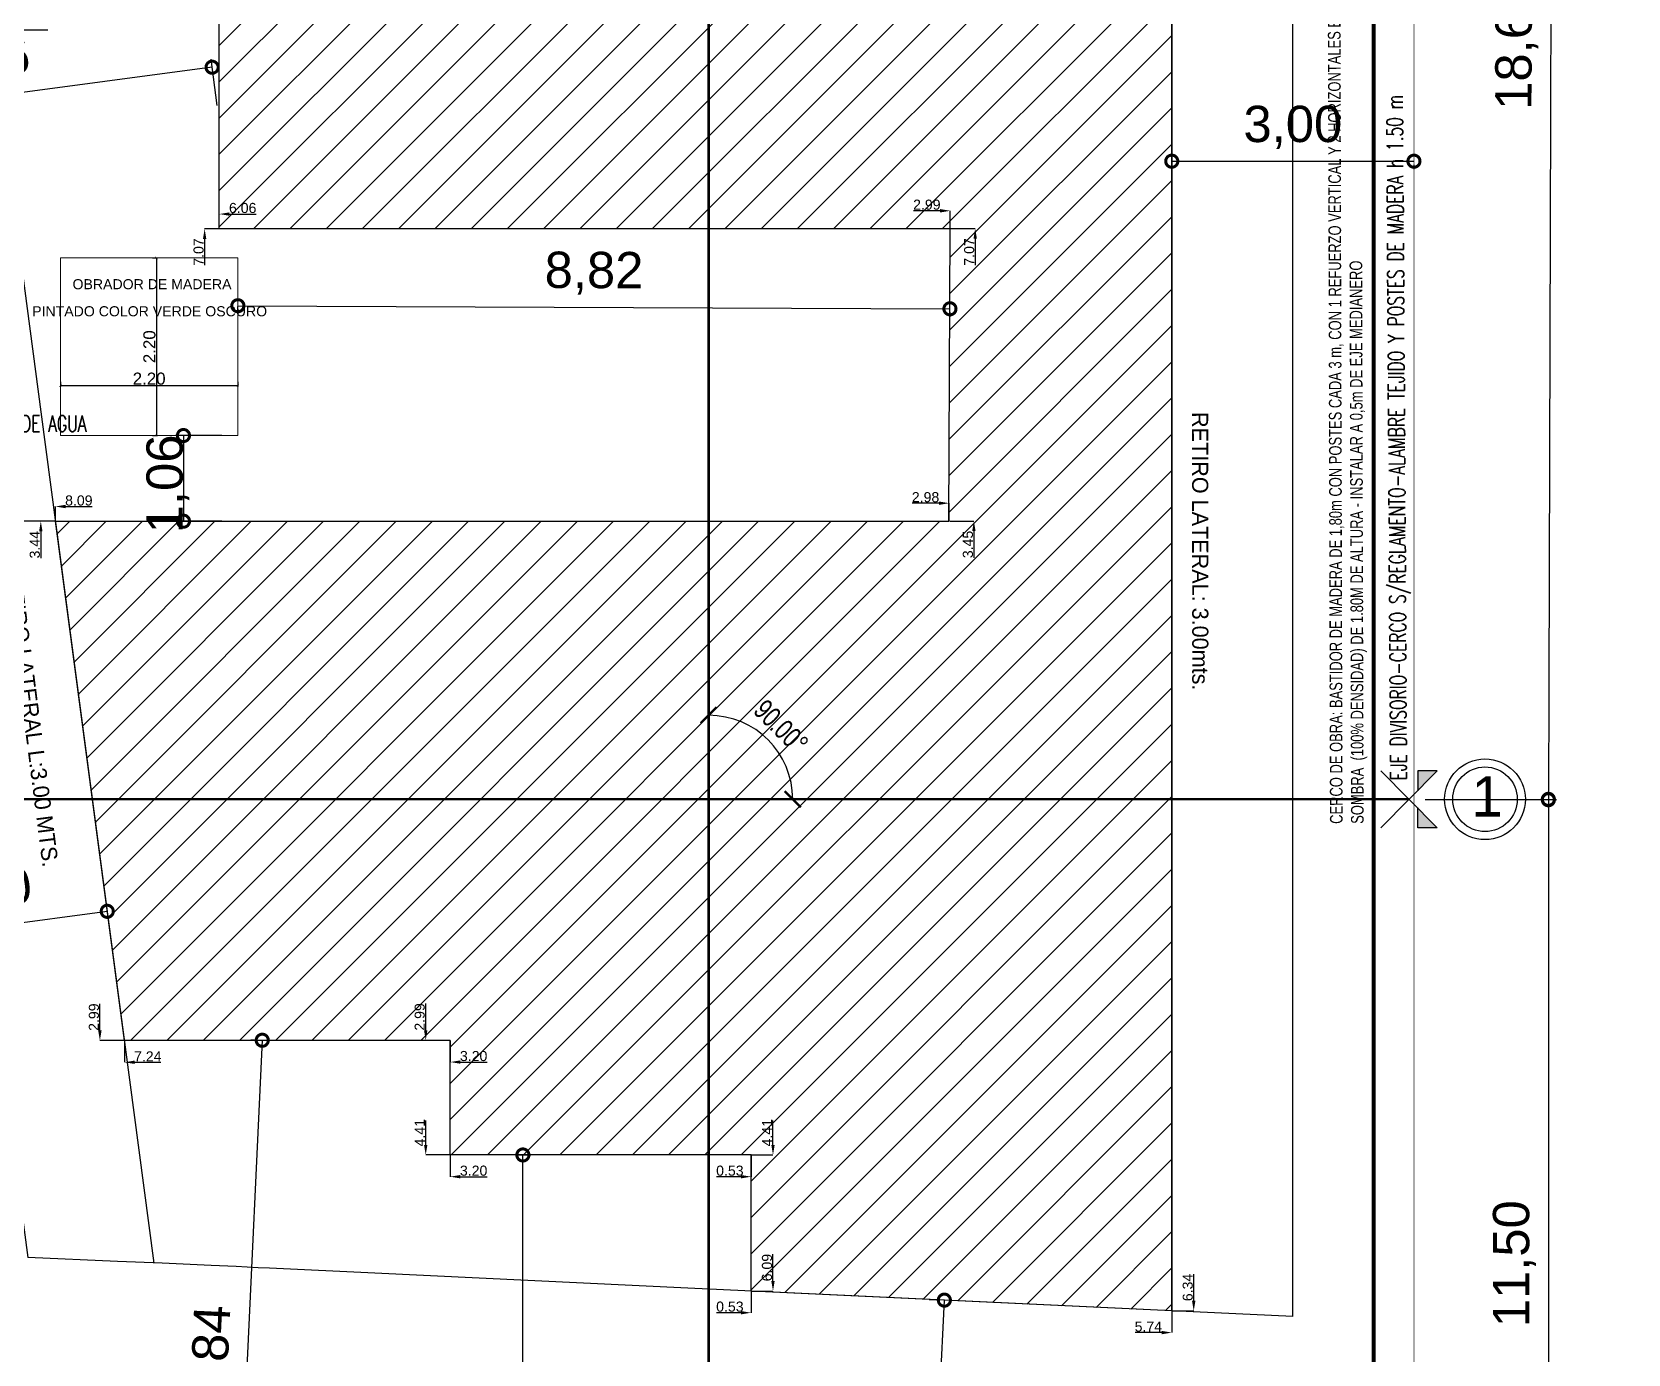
# Model space of a CAD drawing. Header units: millimetres. Extents: x 267 to 536, y -193 to 59.
# Drawn here: x 365.39 to 385.16, y 22.83 to 39.2 of the extents above; entities that cross this region are included whole.
import ezdxf
from ezdxf.enums import TextEntityAlignment as Align

# ---------------------------------------------------------------- set-up
doc = ezdxf.new("R2010")
doc.units = ezdxf.units.MM
doc.header["$LTSCALE"] = 20
for name, pattern in [('BORDER2', [0.875, 0.25, -0.125, 0.25, -0.125, 0, -0.125]), ('CENTRO', [50.8, 31.75, -6.35, 6.35, -6.35]), ('DASHDOT', [25.4, 12.7, -6.35, 0, -6.35]), ('DASHED2', [9.525, 6.35, -3.175])]:
    doc.linetypes.add(name, pattern=pattern)
for name, color, linetype in [('-lote y retiros', 1, 'Continuous'), ('-muros', 3, 'Continuous'), ('005', 240, 'Continuous'), ('005COTAS PARCIALES 240', 240, 'Continuous'), ('005TEXTO220', 220, 'Continuous'), ('01', 1, 'Continuous'), ('02AGUA FRIA170', 170, 'Continuous'), ('04', 4, 'Continuous'), ('B-REFERENCIAS', 1, 'Continuous'), ('ejes divisorios', 3, 'DASHDOT')]:
    doc.layers.add(name, color=color, linetype=linetype)
for name, color, linetype, lineweight in [('02', 2, 'Continuous', 15), ('03', 3, 'Continuous', 30), ('COTAS', 2, 'Continuous', 0)]:
    doc.layers.add(name, color=color, linetype=linetype, lineweight=lineweight)
doc.layers.add('new', color=7, linetype='Continuous', true_color=0xf50000)
doc.styles.add('Arial', font='arial.ttf', dxfattribs={"height": 0.15})
doc.styles.add('BOOK', font='BKANT.TTF')
doc.styles.add('COTA-100', font='ROMANS.shx', dxfattribs={"width": 0.7, "height": 0.2})
doc.styles.add('Soledad', font='swissl.ttf')
doc.styles.get("Standard").update_dxf_attribs({"font": 'arial.ttf'})
doc.styles.add('SWIS', font='swisscl.ttf')
doc.dimstyles.new('100', dxfattribs={"dimscale": 0, "dimtxt": 0.25, "dimasz": 0.2, "dimexe": 0.1, "dimexo": 0.25, "dimgap": 0.1, "dimtad": 1, "dimzin": 0, "dimdsep": 46, "dimtxsty": 'SWIS', "dimblk": 'ARCHTICK', "dimcen": 0.2, "dimdle": 0.25, "dimclrd": 1, "dimclre": 8, "dimclrt": 1, "dimazin": 0, "dimtfac": 1, "dimtix": 1, "dimtofl": 0, "dimtmove": 1, "dimatfit": 0, "dimfxl": 1, "dimtolj": 1, "dimtzin": 0, "dimlwd": -1, "dimlwe": -1, "dimarcsym": 0})
doc.dimstyles.new('COTAS ACUMULADAS 196', dxfattribs={"dimtxt": 0.125, "dimasz": 0.03, "dimexe": 0.01, "dimexo": 1e-05, "dimgap": 0.01, "dimtad": 1, "dimrnd": 0.0005, "dimzin": 1, "dimdsep": 46, "dimtxsty": 'Arial', "dimblk": 'ARCHTICK', "dimcen": 0, "dimclrd": 256, "dimclre": 256, "dimclrt": 256, "dimadec": 0, "dimazin": 0, "dimtfac": 1, "dimtmove": 0, "dimatfit": 3, "dimfxl": 0.05, "dimfxlon": 1, "dimlwd": -1, "dimlwe": -1, "dimarcsym": 0})
doc.dimstyles.new('COTAS PARCIALES 196', dxfattribs={"dimtxt": 0.125, "dimasz": 0.125, "dimexe": 0, "dimexo": 0, "dimgap": 0.01, "dimtad": 1, "dimjust": 2, "dimzin": 1, "dimdsep": 46, "dimtxsty": 'Soledad', "dimcen": 2.5, "dimse1": 1, "dimsd1": 1, "dimclrd": 256, "dimclre": 256, "dimclrt": 256, "dimazin": 0, "dimtfac": 1, "dimtmove": 0, "dimatfit": 2, "dimldrblk": 'OPEN90', "dimfxl": 0.3, "dimfxlon": 1, "dimlwd": -1, "dimlwe": -1, "dimarcsym": 0})
doc.dimstyles.new('H', dxfattribs={"dimtxt": 0.45, "dimasz": 0.3, "dimexe": 0.1, "dimexo": 0.2, "dimgap": 0.15, "dimtad": 1, "dimzin": 0, "dimtxsty": 'Standard', "dimblk": 'DOTSMALL', "dimcen": 0, "dimclrd": 256, "dimclre": 256, "dimaunit": 1, "dimadec": 3, "dimazin": 0, "dimtfac": 1, "dimtofl": 0, "dimtmove": 1, "dimatfit": 2, "dimldrblk": 'DOTSMALL', "dimfxl": 0.18, "dimtolj": 1, "dimtzin": 0, "dimlwd": -1, "dimlwe": -1, "dimarcsym": 2})

# ---------------------------------------------------------------- blocks, each defined once
blk = doc.blocks.new('_ArchTick')
at = {"color": 0, "linetype": 'ByBlock', "const_width": 0.15}
blk.add_lwpolyline([(-0.5, -0.5), (0.5, 0.5)], dxfattribs=at)
blk = doc.blocks.new('*D112')
at = {"layer": '005COTAS PARCIALES 240', "transparency": 16777216}
for p, q in [((366.882, 36.402), (366.942, 36.402)), ((366.932, 36.402), (366.932, 34.202)), ((366.882, 34.202), (366.942, 34.202))]:
    blk.add_line(p, q, dxfattribs=at)
at = {"layer": 'Defpoints', "color": 0, "transparency": 16777216}
for p in [(366.491, 36.402), (366.491, 34.202), (366.932, 34.202)]:
    blk.add_point(p, dxfattribs=at)
at = {"layer": '005COTAS PARCIALES 240', "transparency": 16777216, "xscale": 0.03, "yscale": 0.03, "zscale": 0.03}
for p, rotation in [((366.932, 36.402), 90), ((366.932, 34.202), 270)]:
    blk.add_blockref('_ArchTick', p, dxfattribs=dict(at, rotation=rotation))
at = {"layer": '005COTAS PARCIALES 240', "transparency": 16777216, "insert": (366.845, 35.302), "char_height": 0.15, "attachment_point": 5, "rotation": 90, "style": 'Arial'}
blk.add_mtext('2.20', dxfattribs=at)
blk = doc.blocks.new('*D113')
at = {"layer": '005COTAS PARCIALES 240', "transparency": 16777216}
for p, q in [((365.741, 34.869), (365.741, 34.809)), ((367.941, 34.819), (365.741, 34.819)), ((367.941, 34.869), (367.941, 34.809))]:
    blk.add_line(p, q, dxfattribs=at)
at = {"layer": 'Defpoints', "color": 0, "transparency": 16777216}
for p in [(365.741, 36.402, -0.025), (367.941, 36.402, -0.025), (365.741, 34.819)]:
    blk.add_point(p, dxfattribs=at)
at = {"layer": '005COTAS PARCIALES 240', "transparency": 16777216, "xscale": 0.03, "yscale": 0.03, "zscale": 0.03, "rotation": 180}
blk.add_blockref('_ArchTick', (365.741, 34.819), dxfattribs=at)
at = {"layer": '005COTAS PARCIALES 240', "transparency": 16777216, "xscale": 0.03, "yscale": 0.03, "zscale": 0.03}
blk.add_blockref('_ArchTick', (367.941, 34.819), dxfattribs=at)
at = {"layer": '005COTAS PARCIALES 240', "transparency": 16777216, "insert": (366.841, 34.906), "char_height": 0.15, "attachment_point": 5, "style": 'Arial'}
blk.add_mtext('2.20', dxfattribs=at)
blk = doc.blocks.new('ejes de replanteo')
at = {"layer": '02AGUA FRIA170'}
h = blk.add_hatch(color=256, dxfattribs=at)
h.dxf.hatch_style = 1
h.paths.add_polyline_path([(29.546, 18.869), (29.296, 18.869), (29.296, 18.619)])
h = blk.add_hatch(color=256, dxfattribs=at)
h.dxf.hatch_style = 1
h.paths.add_polyline_path([(29.546, 18.162), (29.296, 18.412), (29.296, 18.162)])
for p, q in [((28.849, 18.869), (29.546, 18.162)), ((29.546, 18.869), (28.849, 18.162)), ((29.546, 18.869), (29.306, 18.869)), ((29.306, 18.869), (29.306, 18.619)), ((29.306, 18.162), (29.306, 18.412)), ((29.546, 18.162), (29.306, 18.162))]:
    blk.add_line(p, q, dxfattribs=at)
at = {"layer": '02AGUA FRIA170', "linetype": 'BORDER2', "const_width": 0.03}
for points in [[(20.521, 38.897), (20.521, 3.794)], [(3.648, 18.516), (29.198, 18.516)]]:
    blk.add_lwpolyline(points, dxfattribs=at)
at = {"layer": '02AGUA FRIA170'}
for radius in [0.5, 0.4]:
    blk.add_circle((30.138, 18.516), radius, dxfattribs=at)
at = {"layer": '02AGUA FRIA170', "style": 'Arial'}
blk.add_text('1', height=0.5, dxfattribs=at).set_placement((29.971, 18.302))
blk = doc.blocks.new('_DotSmall')
at = {"color": 0, "linetype": 'ByBlock', "const_width": 0.5}
blk.add_lwpolyline([(-0.0625, 0, 1), (0.0625, 0, 1)], format="xyb", close=True, dxfattribs=at)
blk = doc.blocks.new('*D114')
at = {"layer": 'Defpoints', "color": 0, "transparency": 16777216}
for p in [(382.509, 48.359), (382.449, 29.696), (384.174, 29.691)]:
    blk.add_point(p, dxfattribs=at)
at = {"layer": 'new', "linetype": 'Continuous', "transparency": 16777216}
for p, q in [((382.709, 48.358), (384.335, 48.353)), ((384.235, 48.353), (384.174, 29.691)), ((382.649, 29.696), (384.274, 29.691))]:
    blk.add_line(p, q, dxfattribs=at)
at = {"layer": 'new', "transparency": 16777216, "xscale": 0.3, "yscale": 0.3, "zscale": 0.3}
for p, rotation in [((384.235, 48.353), 89.81472185697386), ((384.174, 29.691), 269.8147218569738)]:
    blk.add_blockref('_DotSmall', p, dxfattribs=dict(at, rotation=rotation))
at = {"layer": 'new', "color": 0, "transparency": 16777216, "insert": (383.784, 39.023), "char_height": 0.45, "attachment_point": 5, "rotation": 89.8147}
blk.add_mtext('\\A1;18,66', dxfattribs=at)
blk = doc.blocks.new('*D115')
at = {"layer": 'Defpoints', "color": 0, "transparency": 16777216}
for p in [(382.449, 29.696), (382.509, 18.192), (384.174, 18.192)]:
    blk.add_point(p, dxfattribs=at)
at = {"layer": 'new', "linetype": 'Continuous', "transparency": 16777216}
for p, q in [((382.649, 29.696), (384.274, 29.696)), ((384.174, 29.696), (384.174, 18.192)), ((382.709, 18.192), (384.274, 18.192))]:
    blk.add_line(p, q, dxfattribs=at)
at = {"layer": 'new', "transparency": 16777216, "xscale": 0.3, "yscale": 0.3, "zscale": 0.3}
for p, rotation in [((384.174, 29.696), 90), ((384.174, 18.192), 270)]:
    blk.add_blockref('_DotSmall', p, dxfattribs=dict(at, rotation=rotation))
at = {"layer": 'new', "color": 0, "transparency": 16777216, "insert": (383.754, 23.944), "char_height": 0.45, "attachment_point": 5, "rotation": 90}
blk.add_mtext('\\A1;11,50', dxfattribs=at)
blk = doc.blocks.new('*D122')
at = {"layer": '005', "transparency": 16777216}
for p, q in [((379.384, 40.986), (379.054, 40.986)), ((379.509, 40.764), (379.509, 40.986))]:
    blk.add_line(p, q, dxfattribs=at)
blk.add_solid([(379.384, 41.006), (379.384, 40.965), (379.509, 40.986)], dxfattribs=at)
at = {"layer": 'Defpoints', "color": 0, "transparency": 16777216}
for p in [(379.509, 40.986), (379.509, 40.764), (373.773, 29.696)]:
    blk.add_point(p, dxfattribs=at)
at = {"layer": '005', "transparency": 16777216, "insert": (379.219, 41.06), "char_height": 0.125, "attachment_point": 5, "style": 'Soledad'}
blk.add_mtext('5.74', dxfattribs=at)
blk = doc.blocks.new('_Open90')
at = {"color": 0, "linetype": 'ByBlock', "lineweight": -2}
for p, q in [((0, 0), (-1, 0)), ((-0.5, 0.5), (0, 0)), ((0, 0), (-0.5, -0.5))]:
    blk.add_line(p, q, dxfattribs=at)
blk = doc.blocks.new('*D123')
at = {"layer": '005', "transparency": 16777216}
for p, q in [((379.518, 40.764), (379.818, 40.764)), ((379.818, 40.639), (379.818, 40.226))]:
    blk.add_line(p, q, dxfattribs=at)
blk.add_solid([(379.797, 40.639), (379.839, 40.639), (379.818, 40.764)], dxfattribs=at)
at = {"layer": 'Defpoints', "color": 0, "transparency": 16777216}
for p in [(379.509, 40.764), (379.818, 40.764), (373.773, 29.696)]:
    blk.add_point(p, dxfattribs=at)
at = {"layer": '005', "transparency": 16777216, "insert": (379.744, 40.432), "char_height": 0.125, "attachment_point": 5, "rotation": 90, "style": 'Soledad'}
blk.add_mtext('11.07', dxfattribs=at)
blk = doc.blocks.new('*D124')
at = {"layer": '005', "transparency": 16777216}
for p, q in [((376.64, 36.986), (376.31, 36.986)), ((376.765, 36.765), (376.765, 36.986))]:
    blk.add_line(p, q, dxfattribs=at)
blk.add_solid([(376.64, 37.007), (376.64, 36.965), (376.765, 36.986)], dxfattribs=at)
at = {"layer": 'Defpoints', "color": 0, "transparency": 16777216}
for p in [(376.765, 36.986), (376.765, 36.765), (373.773, 29.696)]:
    blk.add_point(p, dxfattribs=at)
at = {"layer": '005', "transparency": 16777216, "insert": (376.475, 37.061), "char_height": 0.125, "attachment_point": 5, "style": 'Soledad'}
blk.add_mtext('2.99', dxfattribs=at)
blk = doc.blocks.new('*D125')
at = {"layer": '005', "transparency": 16777216}
for p, q in [((376.774, 36.765), (377.074, 36.765)), ((377.074, 36.64), (377.074, 36.313))]:
    blk.add_line(p, q, dxfattribs=at)
blk.add_solid([(377.053, 36.64), (377.095, 36.64), (377.074, 36.765)], dxfattribs=at)
at = {"layer": 'Defpoints', "color": 0, "transparency": 16777216}
for p in [(376.765, 36.765), (377.074, 36.765), (373.773, 29.696)]:
    blk.add_point(p, dxfattribs=at)
at = {"layer": '005', "transparency": 16777216, "insert": (377, 36.476), "char_height": 0.125, "attachment_point": 5, "rotation": 90, "style": 'Soledad'}
blk.add_mtext('7.07', dxfattribs=at)
blk = doc.blocks.new('*D126')
at = {"layer": '005', "transparency": 16777216}
for p, q in [((376.625, 33.364), (376.294, 33.364)), ((376.75, 33.143), (376.75, 33.364))]:
    blk.add_line(p, q, dxfattribs=at)
blk.add_solid([(376.625, 33.385), (376.625, 33.343), (376.75, 33.364)], dxfattribs=at)
at = {"layer": 'Defpoints', "color": 0, "transparency": 16777216}
for p in [(376.75, 33.364), (376.75, 33.143), (373.773, 29.696)]:
    blk.add_point(p, dxfattribs=at)
at = {"layer": '005', "transparency": 16777216, "insert": (376.459, 33.438), "char_height": 0.125, "attachment_point": 5, "style": 'Soledad'}
blk.add_mtext('2.98', dxfattribs=at)
blk = doc.blocks.new('*D127')
at = {"layer": '005', "transparency": 16777216}
for p, q in [((376.758, 33.143), (377.058, 33.143)), ((377.058, 33.018), (377.058, 32.688))]:
    blk.add_line(p, q, dxfattribs=at)
blk.add_solid([(377.037, 33.018), (377.079, 33.018), (377.058, 33.143)], dxfattribs=at)
at = {"layer": 'Defpoints', "color": 0, "transparency": 16777216}
for p in [(376.75, 33.143), (377.058, 33.143), (373.773, 29.696)]:
    blk.add_point(p, dxfattribs=at)
at = {"layer": '005', "transparency": 16777216, "insert": (376.984, 32.853), "char_height": 0.125, "attachment_point": 5, "rotation": 90, "style": 'Soledad'}
blk.add_mtext('3.45', dxfattribs=at)
blk = doc.blocks.new('*D128')
at = {"layer": '005', "transparency": 16777216}
for p, q in [((367.71, 41.175), (367.71, 41.358)), ((367.835, 41.358), (368.165, 41.358))]:
    blk.add_line(p, q, dxfattribs=at)
blk.add_solid([(367.835, 41.379), (367.835, 41.337), (367.71, 41.358)], dxfattribs=at)
at = {"layer": 'Defpoints', "color": 0, "transparency": 16777216}
for p in [(367.71, 41.358), (367.71, 41.175), (373.773, 29.696)]:
    blk.add_point(p, dxfattribs=at)
at = {"layer": '005', "transparency": 16777216, "insert": (368, 41.432), "char_height": 0.125, "attachment_point": 5, "style": 'Soledad'}
blk.add_mtext('6.06', dxfattribs=at)
blk = doc.blocks.new('*D129')
at = {"layer": '005', "transparency": 16777216}
for p, q in [((367.71, 41.175), (367.528, 41.175)), ((367.528, 41.05), (367.528, 40.637))]:
    blk.add_line(p, q, dxfattribs=at)
blk.add_solid([(367.508, 41.05), (367.549, 41.05), (367.528, 41.175)], dxfattribs=at)
at = {"layer": 'Defpoints', "color": 0, "transparency": 16777216}
for p in [(367.528, 41.175), (367.71, 41.175), (373.773, 29.696)]:
    blk.add_point(p, dxfattribs=at)
at = {"layer": '005', "transparency": 16777216, "insert": (367.454, 40.844), "char_height": 0.125, "attachment_point": 5, "rotation": 90, "style": 'Soledad'}
blk.add_mtext('11.48', dxfattribs=at)
blk = doc.blocks.new('*D130')
at = {"layer": '005', "transparency": 16777216}
for p, q in [((367.71, 36.763), (367.71, 36.945)), ((367.835, 36.945), (368.165, 36.945))]:
    blk.add_line(p, q, dxfattribs=at)
blk.add_solid([(367.835, 36.966), (367.835, 36.925), (367.71, 36.945)], dxfattribs=at)
at = {"layer": 'Defpoints', "color": 0, "transparency": 16777216}
for p in [(367.71, 36.945), (367.71, 36.763), (373.773, 29.696)]:
    blk.add_point(p, dxfattribs=at)
at = {"layer": '005', "transparency": 16777216, "insert": (368, 37.02), "char_height": 0.125, "attachment_point": 5, "style": 'Soledad'}
blk.add_mtext('6.06', dxfattribs=at)
blk = doc.blocks.new('*D131')
at = {"layer": '005', "transparency": 16777216}
for p, q in [((367.71, 36.763), (367.528, 36.763)), ((367.528, 36.638), (367.528, 36.311))]:
    blk.add_line(p, q, dxfattribs=at)
blk.add_solid([(367.508, 36.638), (367.549, 36.638), (367.528, 36.763)], dxfattribs=at)
at = {"layer": 'Defpoints', "color": 0, "transparency": 16777216}
for p in [(367.528, 36.763), (367.71, 36.763), (373.773, 29.696)]:
    blk.add_point(p, dxfattribs=at)
at = {"layer": '005', "transparency": 16777216, "insert": (367.454, 36.475), "char_height": 0.125, "attachment_point": 5, "rotation": 90, "style": 'Soledad'}
blk.add_mtext('7.07', dxfattribs=at)
blk = doc.blocks.new('*D132')
at = {"layer": '005', "transparency": 16777216}
for p, q in [((365.68, 33.141), (365.68, 33.323)), ((365.805, 33.323), (366.135, 33.323))]:
    blk.add_line(p, q, dxfattribs=at)
blk.add_solid([(365.805, 33.344), (365.805, 33.302), (365.68, 33.323)], dxfattribs=at)
at = {"layer": 'Defpoints', "color": 0, "transparency": 16777216}
for p in [(365.68, 33.323), (365.68, 33.141), (373.773, 29.696)]:
    blk.add_point(p, dxfattribs=at)
at = {"layer": '005', "transparency": 16777216, "insert": (365.97, 33.397), "char_height": 0.125, "attachment_point": 5, "style": 'Soledad'}
blk.add_mtext('8.09', dxfattribs=at)
blk = doc.blocks.new('*D133')
at = {"layer": '005', "transparency": 16777216}
for p, q in [((365.68, 33.141), (365.499, 33.141)), ((365.499, 33.016), (365.499, 32.684))]:
    blk.add_line(p, q, dxfattribs=at)
blk.add_solid([(365.478, 33.016), (365.52, 33.016), (365.499, 33.141)], dxfattribs=at)
at = {"layer": 'Defpoints', "color": 0, "transparency": 16777216}
for p in [(365.499, 33.141), (365.68, 33.141), (373.773, 29.696)]:
    blk.add_point(p, dxfattribs=at)
at = {"layer": '005', "transparency": 16777216, "insert": (365.425, 32.85), "char_height": 0.125, "attachment_point": 5, "rotation": 90, "style": 'Soledad'}
blk.add_mtext('3.44', dxfattribs=at)
blk = doc.blocks.new('*D134')
at = {"layer": '005', "transparency": 16777216}
for p, q in [((366.535, 26.708), (366.535, 26.439)), ((366.66, 26.439), (366.987, 26.439))]:
    blk.add_line(p, q, dxfattribs=at)
blk.add_solid([(366.66, 26.46), (366.66, 26.419), (366.535, 26.439)], dxfattribs=at)
at = {"layer": 'Defpoints', "color": 0, "transparency": 16777216}
for p in [(373.773, 29.696), (366.535, 26.708), (366.535, 26.439)]:
    blk.add_point(p, dxfattribs=at)
at = {"layer": '005', "transparency": 16777216, "insert": (366.824, 26.512), "char_height": 0.125, "attachment_point": 5, "style": 'Soledad'}
blk.add_mtext('7.24', dxfattribs=at)
blk = doc.blocks.new('*D135')
at = {"layer": '005', "transparency": 16777216}
for p, q in [((366.231, 26.833), (366.231, 27.164)), ((366.531, 26.708), (366.231, 26.708))]:
    blk.add_line(p, q, dxfattribs=at)
blk.add_solid([(366.21, 26.833), (366.252, 26.833), (366.231, 26.708)], dxfattribs=at)
at = {"layer": 'Defpoints', "color": 0, "transparency": 16777216}
for p in [(373.773, 29.696), (366.231, 26.708), (366.535, 26.708)]:
    blk.add_point(p, dxfattribs=at)
at = {"layer": '005', "transparency": 16777216, "insert": (366.157, 26.998), "char_height": 0.125, "attachment_point": 5, "rotation": 90, "style": 'Soledad'}
blk.add_mtext('2.99', dxfattribs=at)
blk = doc.blocks.new('*D136')
at = {"layer": '005', "transparency": 16777216}
for p, q in [((370.571, 26.711), (370.571, 26.442)), ((370.696, 26.442), (371.027, 26.442))]:
    blk.add_line(p, q, dxfattribs=at)
blk.add_solid([(370.696, 26.463), (370.696, 26.421), (370.571, 26.442)], dxfattribs=at)
at = {"layer": 'Defpoints', "color": 0, "transparency": 16777216}
for p in [(373.773, 29.696), (370.571, 26.711), (370.571, 26.442)]:
    blk.add_point(p, dxfattribs=at)
at = {"layer": '005', "transparency": 16777216, "insert": (370.861, 26.516), "char_height": 0.125, "attachment_point": 5, "style": 'Soledad'}
blk.add_mtext('3.20', dxfattribs=at)
blk = doc.blocks.new('*D137')
at = {"layer": '005', "transparency": 16777216}
for p, q in [((370.267, 26.836), (370.267, 27.166)), ((370.567, 26.711), (370.267, 26.711))]:
    blk.add_line(p, q, dxfattribs=at)
blk.add_solid([(370.246, 26.836), (370.288, 26.836), (370.267, 26.711)], dxfattribs=at)
at = {"layer": 'Defpoints', "color": 0, "transparency": 16777216}
for p in [(373.773, 29.696), (370.267, 26.711), (370.571, 26.711)]:
    blk.add_point(p, dxfattribs=at)
at = {"layer": '005', "transparency": 16777216, "insert": (370.193, 27.001), "char_height": 0.125, "attachment_point": 5, "rotation": 90, "style": 'Soledad'}
blk.add_mtext('2.99', dxfattribs=at)
blk = doc.blocks.new('*D138')
at = {"layer": '005', "transparency": 16777216}
for p, q in [((370.571, 25.291), (370.571, 25.022)), ((370.696, 25.022), (371.027, 25.022))]:
    blk.add_line(p, q, dxfattribs=at)
blk.add_solid([(370.696, 25.043), (370.696, 25.001), (370.571, 25.022)], dxfattribs=at)
at = {"layer": 'Defpoints', "color": 0, "transparency": 16777216}
for p in [(373.773, 29.696), (370.571, 25.291), (370.571, 25.022)]:
    blk.add_point(p, dxfattribs=at)
at = {"layer": '005', "transparency": 16777216, "insert": (370.861, 25.096), "char_height": 0.125, "attachment_point": 5, "style": 'Soledad'}
blk.add_mtext('3.20', dxfattribs=at)
blk = doc.blocks.new('*D139')
at = {"layer": '005', "transparency": 16777216}
for p, q in [((370.267, 25.416), (370.267, 25.718)), ((370.567, 25.291), (370.267, 25.291))]:
    blk.add_line(p, q, dxfattribs=at)
blk.add_solid([(370.246, 25.416), (370.288, 25.416), (370.267, 25.291)], dxfattribs=at)
at = {"layer": 'Defpoints', "color": 0, "transparency": 16777216}
for p in [(373.773, 29.696), (370.267, 25.291), (370.571, 25.291)]:
    blk.add_point(p, dxfattribs=at)
at = {"layer": '005', "transparency": 16777216, "insert": (370.194, 25.567), "char_height": 0.125, "attachment_point": 5, "rotation": 90, "style": 'Soledad'}
blk.add_mtext('4.41', dxfattribs=at)
blk = doc.blocks.new('*D140')
at = {"layer": '005', "transparency": 16777216}
for p, q in [((374.569, 25.416), (374.569, 25.718)), ((374.298, 25.291), (374.569, 25.291))]:
    blk.add_line(p, q, dxfattribs=at)
blk.add_solid([(374.548, 25.416), (374.59, 25.416), (374.569, 25.291)], dxfattribs=at)
at = {"layer": 'Defpoints', "color": 0, "transparency": 16777216}
for p in [(373.773, 29.696), (374.298, 25.291), (374.569, 25.291)]:
    blk.add_point(p, dxfattribs=at)
at = {"layer": '005', "transparency": 16777216, "insert": (374.497, 25.567), "char_height": 0.125, "attachment_point": 5, "rotation": 90, "style": 'Soledad'}
blk.add_mtext('4.41', dxfattribs=at)
blk = doc.blocks.new('*D141')
at = {"layer": '005', "transparency": 16777216}
for p, q in [((374.298, 25.291), (374.298, 25.022)), ((374.173, 25.022), (373.87, 25.022))]:
    blk.add_line(p, q, dxfattribs=at)
blk.add_solid([(374.173, 25.043), (374.173, 25.001), (374.298, 25.022)], dxfattribs=at)
at = {"layer": 'Defpoints', "color": 0, "transparency": 16777216}
for p in [(373.773, 29.696), (374.298, 25.291), (374.298, 25.022)]:
    blk.add_point(p, dxfattribs=at)
at = {"layer": '005', "transparency": 16777216, "insert": (374.035, 25.096), "char_height": 0.125, "attachment_point": 5, "style": 'Soledad'}
blk.add_mtext('0.53', dxfattribs=at)
blk = doc.blocks.new('*D142')
at = {"layer": '005', "transparency": 16777216}
for p, q in [((374.569, 23.731), (374.569, 24.061)), ((374.298, 23.606), (374.569, 23.606))]:
    blk.add_line(p, q, dxfattribs=at)
blk.add_solid([(374.548, 23.731), (374.59, 23.731), (374.569, 23.606)], dxfattribs=at)
at = {"layer": 'Defpoints', "color": 0, "transparency": 16777216}
for p in [(373.773, 29.696), (374.298, 23.606), (374.569, 23.606)]:
    blk.add_point(p, dxfattribs=at)
at = {"layer": '005', "transparency": 16777216, "insert": (374.495, 23.896), "char_height": 0.125, "attachment_point": 5, "rotation": 90, "style": 'Soledad'}
blk.add_mtext('6.09', dxfattribs=at)
blk = doc.blocks.new('*D143')
at = {"layer": '005', "transparency": 16777216}
for p, q in [((374.298, 23.606), (374.298, 23.337)), ((374.173, 23.337), (373.87, 23.337))]:
    blk.add_line(p, q, dxfattribs=at)
blk.add_solid([(374.173, 23.358), (374.173, 23.317), (374.298, 23.337)], dxfattribs=at)
at = {"layer": 'Defpoints', "color": 0, "transparency": 16777216}
for p in [(373.773, 29.696), (374.298, 23.606), (374.298, 23.337)]:
    blk.add_point(p, dxfattribs=at)
at = {"layer": '005', "transparency": 16777216, "insert": (374.035, 23.412), "char_height": 0.125, "attachment_point": 5, "style": 'Soledad'}
blk.add_mtext('0.53', dxfattribs=at)
blk = doc.blocks.new('*D144')
at = {"layer": '005', "transparency": 16777216}
for p, q in [((379.781, 23.485), (379.781, 23.815)), ((379.509, 23.36), (379.781, 23.36))]:
    blk.add_line(p, q, dxfattribs=at)
blk.add_solid([(379.76, 23.485), (379.802, 23.485), (379.781, 23.36)], dxfattribs=at)
at = {"layer": 'Defpoints', "color": 0, "transparency": 16777216}
for p in [(373.773, 29.696), (379.509, 23.36), (379.781, 23.36)]:
    blk.add_point(p, dxfattribs=at)
at = {"layer": '005', "transparency": 16777216, "insert": (379.707, 23.65), "char_height": 0.125, "attachment_point": 5, "rotation": 90, "style": 'Soledad'}
blk.add_mtext('6.34', dxfattribs=at)
blk = doc.blocks.new('*D145')
at = {"layer": '005', "transparency": 16777216}
for p, q in [((379.509, 23.36), (379.509, 23.091)), ((379.384, 23.091), (379.054, 23.091))]:
    blk.add_line(p, q, dxfattribs=at)
blk.add_solid([(379.384, 23.112), (379.384, 23.07), (379.509, 23.091)], dxfattribs=at)
at = {"layer": 'Defpoints', "color": 0, "transparency": 16777216}
for p in [(373.773, 29.696), (379.509, 23.36), (379.509, 23.091)]:
    blk.add_point(p, dxfattribs=at)
at = {"layer": '005', "transparency": 16777216, "insert": (379.219, 23.165), "char_height": 0.125, "attachment_point": 5, "style": 'Soledad'}
blk.add_mtext('5.74', dxfattribs=at)
blk = doc.blocks.new('*D146')
at = {"layer": '005', "transparency": 16777216}
for p, q in [((364.392, 35.113), (364.392, 35.295)), ((364.517, 35.295), (364.848, 35.295))]:
    blk.add_line(p, q, dxfattribs=at)
blk.add_solid([(364.517, 35.316), (364.517, 35.274), (364.392, 35.295)], dxfattribs=at)
at = {"layer": 'Defpoints', "color": 0, "transparency": 16777216}
for p in [(364.392, 35.295), (364.392, 35.113), (373.773, 29.696)]:
    blk.add_point(p, dxfattribs=at)
at = {"layer": '005', "transparency": 16777216, "insert": (364.683, 35.369), "char_height": 0.125, "attachment_point": 5, "style": 'Soledad'}
blk.add_mtext('9.38', dxfattribs=at)
blk = doc.blocks.new('*D147')
at = {"layer": '005', "transparency": 16777216}
for p, q in [((364.392, 35.113), (364.211, 35.113)), ((364.211, 34.988), (364.211, 34.658))]:
    blk.add_line(p, q, dxfattribs=at)
blk.add_solid([(364.19, 34.988), (364.232, 34.988), (364.211, 35.113)], dxfattribs=at)
at = {"layer": 'Defpoints', "color": 0, "transparency": 16777216}
for p in [(364.211, 35.113), (364.392, 35.113), (373.773, 29.696)]:
    blk.add_point(p, dxfattribs=at)
at = {"layer": '005', "transparency": 16777216, "insert": (364.137, 34.823), "char_height": 0.125, "attachment_point": 5, "rotation": 90, "style": 'Soledad'}
blk.add_mtext('5.42', dxfattribs=at)
blk = doc.blocks.new('*D149')
at = {"layer": 'Defpoints', "color": 0, "transparency": 16777216}
for p in [(365.785, 39.223), (365.11, 33.141), (365.785, 33.141)]:
    blk.add_point(p, dxfattribs=at)
at = {"layer": 'new', "linetype": 'Continuous', "transparency": 16777216}
for p, q in [((365.585, 39.223), (365.01, 39.223)), ((365.11, 39.223), (365.11, 33.141)), ((365.585, 33.141), (365.01, 33.141))]:
    blk.add_line(p, q, dxfattribs=at)
at = {"layer": 'new', "transparency": 16777216, "xscale": 0.3, "yscale": 0.3, "zscale": 0.3}
for p, rotation in [((365.11, 39.223), 90), ((365.11, 33.141), 270)]:
    blk.add_blockref('_DotSmall', p, dxfattribs=dict(at, rotation=rotation))
at = {"layer": 'new', "color": 0, "transparency": 16777216, "insert": (364.69, 36.182), "char_height": 0.45, "attachment_point": 5, "rotation": 90}
blk.add_mtext('\\A1;6,08', dxfattribs=at)
blk = doc.blocks.new('*D150')
at = {"layer": 'Defpoints', "color": 0, "transparency": 16777216}
for p in [(367.941, 35.969, 0), (376.761, 35.931), (376.761, 35.772)]:
    blk.add_point(p, dxfattribs=at)
at = {"layer": 'new', "linetype": 'Continuous', "transparency": 16777216}
for p, q in [((367.94, 35.81), (376.761, 35.772)), ((367.94, 35.769), (367.94, 35.71)), ((376.761, 35.731), (376.76, 35.672))]:
    blk.add_line(p, q, dxfattribs=at)
at = {"layer": 'new', "transparency": 16777216, "xscale": 0.3, "yscale": 0.3, "zscale": 0.3}
for p, rotation in [((367.94, 35.81), 179.7519455312178), ((376.761, 35.772), 359.7519455312179)]:
    blk.add_blockref('_DotSmall', p, dxfattribs=dict(at, rotation=rotation))
at = {"layer": 'new', "color": 0, "transparency": 16777216, "insert": (372.352, 36.211), "char_height": 0.45, "attachment_point": 5, "rotation": 359.7519}
blk.add_mtext('\\A1;8,82', dxfattribs=at)
blk = doc.blocks.new('*D151')
at = {"layer": 'Defpoints', "color": 0, "transparency": 16777216}
for p in [(367.941, 34.202), (367.266, 33.141), (367.941, 33.141, 0)]:
    blk.add_point(p, dxfattribs=at)
at = {"layer": 'new', "linetype": 'Continuous', "transparency": 16777216}
for p, q in [((367.741, 34.202), (367.166, 34.202)), ((367.266, 34.202), (367.266, 33.141)), ((367.741, 33.141), (367.166, 33.141))]:
    blk.add_line(p, q, dxfattribs=at)
at = {"layer": 'new', "transparency": 16777216, "xscale": 0.3, "yscale": 0.3, "zscale": 0.3}
for p, rotation in [((367.266, 34.202), 90), ((367.266, 33.141), 270)]:
    blk.add_blockref('_DotSmall', p, dxfattribs=dict(at, rotation=rotation))
at = {"layer": 'new', "color": 0, "transparency": 16777216, "insert": (367.074, 33.603), "char_height": 0.45, "attachment_point": 5, "rotation": 90}
blk.add_mtext('\\A1;1,06', dxfattribs=at)
blk = doc.blocks.new('*D152')
at = {"layer": '-muros', "color": 1, "transparency": 16777216}
blk.add_arc((373.773, 29.696), 1.041, 0, 90, dxfattribs=at)
at = {"layer": 'Defpoints', "color": 0, "transparency": 16777216}
for p in [(373.773, 53.356), (374.674, 30.217), (364.316, 29.696), (385.162, 29.696), (373.773, 15.888)]:
    blk.add_point(p, dxfattribs=at)
at = {"layer": '-muros', "color": 1, "transparency": 16777216, "xscale": 0.2, "yscale": 0.2, "zscale": 0.2}
for p, rotation in [((373.773, 30.738), 179.9999999999997), ((374.814, 29.696), 270.0000000000001)]:
    blk.add_blockref('_ArchTick', p, dxfattribs=dict(at, rotation=rotation))
at = {"layer": '-muros', "color": 1, "transparency": 16777216, "insert": (374.67, 30.594), "char_height": 0.25, "attachment_point": 5, "rotation": 315, "style": 'SWIS'}
blk.add_mtext('\\A1;90.00°', dxfattribs=at)
blk = doc.blocks.new('*D158')
at = {"layer": 'Defpoints', "color": 0, "transparency": 16777216}
for p in [(379.509, 37.756), (382.509, 37.756), (382.509, 37.6)]:
    blk.add_point(p, dxfattribs=at)
at = {"layer": 'new', "linetype": 'Continuous', "transparency": 16777216}
for p, q in [((379.509, 37.6), (382.509, 37.6)), ((379.509, 37.556), (379.509, 37.5)), ((382.509, 37.556), (382.509, 37.5))]:
    blk.add_line(p, q, dxfattribs=at)
at = {"layer": 'new', "transparency": 16777216, "xscale": 0.3, "yscale": 0.3, "zscale": 0.3, "rotation": 180}
blk.add_blockref('_DotSmall', (379.509, 37.6), dxfattribs=at)
at = {"layer": 'new', "transparency": 16777216, "xscale": 0.3, "yscale": 0.3, "zscale": 0.3}
blk.add_blockref('_DotSmall', (382.509, 37.6), dxfattribs=at)
at = {"layer": 'new', "color": 0, "transparency": 16777216, "insert": (381.009, 38.02), "char_height": 0.45, "attachment_point": 5}
blk.add_mtext('\\A1;3,00', dxfattribs=at)
blk = doc.blocks.new('*D159')
at = {"layer": 'Defpoints', "color": 0, "transparency": 16777216}
for p in [(362.006, 38.018), (367.71, 38.094), (362.095, 37.348)]:
    blk.add_point(p, dxfattribs=at)
at = {"layer": 'new', "linetype": 'Continuous', "transparency": 16777216}
for p, q in [((367.621, 38.764), (362.006, 38.018)), ((367.684, 38.292), (367.608, 38.863)), ((362.069, 37.546), (361.993, 38.117))]:
    blk.add_line(p, q, dxfattribs=at)
at = {"layer": 'new', "transparency": 16777216, "xscale": 0.3, "yscale": 0.3, "zscale": 0.3}
for p, rotation in [((367.621, 38.764), 7.568625920662998), ((362.006, 38.018), 187.568625920663)]:
    blk.add_blockref('_DotSmall', p, dxfattribs=dict(at, rotation=rotation))
at = {"layer": 'new', "color": 0, "transparency": 16777216, "insert": (364.758, 38.808), "char_height": 0.45, "attachment_point": 5, "rotation": 7.5686}
blk.add_mtext('\\A1;5,66', dxfattribs=at)
blk = doc.blocks.new('*D160')
at = {"layer": 'Defpoints', "color": 0, "transparency": 16777216}
for p in [(366.322, 28.309), (366.334, 28.212), (363.361, 27.817)]:
    blk.add_point(p, dxfattribs=at)
at = {"layer": 'new', "linetype": 'Continuous', "transparency": 16777216}
for p, q in [((363.348, 27.914), (366.322, 28.309)), ((366.308, 28.41), (366.308, 28.408)), ((363.335, 28.016), (363.335, 28.013))]:
    blk.add_line(p, q, dxfattribs=at)
at = {"layer": 'new', "transparency": 16777216, "xscale": 0.3, "yscale": 0.3, "zscale": 0.3}
for p, rotation in [((366.322, 28.309), 7.559867324568223), ((363.348, 27.914), 187.5598673245682)]:
    blk.add_blockref('_DotSmall', p, dxfattribs=dict(at, rotation=rotation))
at = {"layer": 'new', "color": 0, "transparency": 16777216, "insert": (364.78, 28.528), "char_height": 0.45, "attachment_point": 5, "rotation": 7.5599}
blk.add_mtext('\\A1;3,00', dxfattribs=at)
blk = doc.blocks.new('*D161')
at = {"layer": 'Defpoints', "color": 0, "transparency": 16777216}
for p in [(368.299, 26.709), (367.872, 18.885), (367.929, 18.882)]:
    blk.add_point(p, dxfattribs=at)
at = {"layer": 'new', "linetype": 'Continuous', "transparency": 16777216}
for p, q in [((368.242, 26.712), (367.872, 18.885)), ((368.1, 26.719), (368.142, 26.717)), ((367.729, 18.891), (367.772, 18.889))]:
    blk.add_line(p, q, dxfattribs=at)
at = {"layer": 'new', "transparency": 16777216, "xscale": 0.3, "yscale": 0.3, "zscale": 0.3}
for p, rotation in [((368.242, 26.712), 87.2906453520645), ((367.872, 18.885), 267.2906453520645)]:
    blk.add_blockref('_DotSmall', p, dxfattribs=dict(at, rotation=rotation))
at = {"layer": 'new', "color": 0, "transparency": 16777216, "insert": (367.637, 22.818), "char_height": 0.45, "attachment_point": 5, "rotation": 87.2906}
blk.add_mtext('\\A1;7,84', dxfattribs=at)
blk = doc.blocks.new('*D162')
at = {"layer": 'Defpoints', "color": 0, "transparency": 16777216}
for p in [(371.189, 25.291), (371.471, 25.291), (371.189, 18.728)]:
    blk.add_point(p, dxfattribs=at)
at = {"layer": 'new', "linetype": 'Continuous', "transparency": 16777216}
for p, q in [((371.389, 25.291), (371.571, 25.291)), ((371.471, 18.728), (371.471, 25.291)), ((371.389, 18.728), (371.571, 18.728))]:
    blk.add_line(p, q, dxfattribs=at)
at = {"layer": 'new', "transparency": 16777216, "xscale": 0.3, "yscale": 0.3, "zscale": 0.3}
for p, rotation in [((371.471, 25.291), 90), ((371.471, 18.728), 270)]:
    blk.add_blockref('_DotSmall', p, dxfattribs=dict(at, rotation=rotation))
at = {"layer": 'new', "color": 0, "transparency": 16777216, "insert": (371.051, 22.009), "char_height": 0.45, "attachment_point": 5, "rotation": 90}
blk.add_mtext('\\A1;6,56', dxfattribs=at)
blk = doc.blocks.new('*D163')
at = {"layer": 'Defpoints', "color": 0, "transparency": 16777216}
for p in [(376.692, 23.493), (376.703, 23.492), (376.466, 18.478)]:
    blk.add_point(p, dxfattribs=at)
at = {"layer": 'new', "linetype": 'Continuous', "transparency": 16777216}
for p, q in [((376.455, 18.478), (376.692, 23.493)), ((376.503, 23.502), (376.593, 23.498)), ((376.266, 18.487), (376.355, 18.483))]:
    blk.add_line(p, q, dxfattribs=at)
at = {"layer": 'new', "transparency": 16777216, "xscale": 0.3, "yscale": 0.3, "zscale": 0.3}
for p, rotation in [((376.692, 23.493), 87.29064535206469), ((376.455, 18.478), 267.2906453520647)]:
    blk.add_blockref('_DotSmall', p, dxfattribs=dict(at, rotation=rotation))
at = {"layer": 'new', "color": 0, "transparency": 16777216, "insert": (376.154, 21.005), "char_height": 0.45, "attachment_point": 5, "rotation": 87.2906}
blk.add_mtext('\\A1;5,02', dxfattribs=at)

msp = doc.modelspace()

# ---------------------------------------------------------------- hatches: boundary and pattern name
at = {"layer": '005COTAS PARCIALES 240'}
h = msp.add_hatch(dxfattribs=at)
h.set_pattern_fill('LINE', color=256, scale=0.1, angle=45)
h.paths.add_polyline_path([(365.68, 33.141), (376.749, 33.141), (376.765, 36.763), (367.71, 36.763), (367.71, 41.175), (379.509, 40.762), (379.511, 23.359), (374.298, 23.606), (374.298, 25.291), (370.571, 25.291), (370.571, 26.711), (366.534, 26.708)])

# ---------------------------------------------------------------- linework, layer by layer
at = {"layer": '-lote y retiros', "linetype": 'CENTRO', "ltscale": 0.01, "const_width": 0.01}
msp.add_lwpolyline([(364.529, 19.031), (367.342, 18.91), (376.466, 18.478), (382.509, 18.192), (382.509, 48.359), (361.324, 49.14), (360.528, 49.141), (362.527, 34.1), (364.529, 19.031)], dxfattribs=at)
at = {"layer": '01'}
msp.add_lwpolyline([(365.68, 33.141), (376.749, 33.141), (376.765, 36.763), (367.71, 36.763), (367.71, 41.175), (379.509, 40.762), (379.511, 23.359), (374.298, 23.606), (374.298, 25.291), (370.571, 25.291), (370.571, 26.711), (366.534, 26.708), (365.68, 33.141)], dxfattribs=at)
at = {"layer": '02', "elevation": 0}
msp.add_lwpolyline([(367.941, 36.402), (367.941, 34.202), (365.741, 34.202), (365.741, 36.402)], close=True, dxfattribs=at)
at = {"layer": '03', "const_width": 0.05}
msp.add_lwpolyline([(382.009, 19.717), (382.009, 47.877), (361.314, 48.64), (361.099, 48.64), (363.022, 34.166), (364.836, 20.519), (367.41, 20.408), (376.537, 19.976)], close=True, dxfattribs=at)
at = {"layer": 'ejes divisorios', "color": 240, "linetype": 'DASHED2', "true_color": 0xed1f24}
for points in [[(381.009, 23.289), (381.009, 46.914), (362.196, 47.572), (365.339, 24.02)], [(379.509, 23.36), (379.509, 40.764), (364.594, 41.314), (365.5, 34.495), (366.901, 23.953)], [(381.009, 23.289), (380.04, 23.334), (376.692, 23.493), (373.513, 23.643), (369.637, 23.827), (368.331, 23.888), (368.19, 23.895), (367.92, 23.908), (367.611, 23.923), (367.261, 23.938), (367.003, 23.949), (366.447, 23.973), (365.339, 24.02)]]:
    msp.add_lwpolyline(points, dxfattribs=at)

# ---------------------------------------------------------------- block references
at = {"layer": '04'}
msp.add_blockref('ejes de replanteo', (353.251, 11.181), dxfattribs=at)

# ---------------------------------------------------------------- texts
at = {"layer": '005TEXTO220', "style": 'Arial'}
for s, p in [('OBRADOR DE MADERA', (365.892, 36.014, 0)), ('PINTADO COLOR VERDE OSCURO', (365.392, 35.679, 0))]:
    msp.add_text(s, height=0.125, dxfattribs=at).set_placement(p)
at = {"layer": '005TEXTO220', "color": 2, "style": 'COTA-100', "width": 0.7}
msp.add_text('PERFORACIÓN DE AGUA', height=0.2, rotation=360, dxfattribs=at).set_placement((364.973, 34.25), align=Align.CENTER)
at = {"layer": '005TEXTO220', "ltscale": 0.1, "style": 'BOOK'}
msp.add_text('RETIRO LATERAL: 3.00mts.', height=0.2, rotation=270.0472, dxfattribs=at).set_placement((379.76, 34.493))
at = {"layer": '005TEXTO220', "style": 'BOOK'}
msp.add_text('RETIRO LATERAL L:3.00 MTS.', height=0.2, rotation=277.2908, dxfattribs=at).set_placement((365.04, 32.623))
at = {"layer": 'B-REFERENCIAS', "insert": (381.469, 29.392), "char_height": 0.156435, "width": 12.6905, "attachment_point": 1, "rotation": 90.1495, "style": 'SWIS'}
msp.add_mtext('\\A1;CERCO DE OBRA: BASTIDOR DE MADERA DE 1,80m CON POSTES CADA 3 m, CON 1 REFUERZO VERTICAL Y 2 HORIZONTALES EN TODO EL PERIMETRO + MEDIA SOMBRA  (100% DENSIDAD) DE 1.80M DE ALTURA - INSTALAR A 0,5m DE EJE MEDIANERO', dxfattribs=at)
at = {"layer": 'COTAS', "color": 2, "ltscale": 0.05, "style": 'COTA-100', "width": 0.7}
msp.add_text('EJE DIVISORIO-CERCO S/REGLAMENTO-ALAMBRE TEJIDO Y POSTES DE MADERA h 1.50 m', height=0.2, rotation=90.3313, dxfattribs=at).set_placement((382.419, 29.932))

# ---------------------------------------------------------------- dimensions: what is measured, and where the dimension line sits
at = {"layer": '-muros'}
dim = msp.add_angular_dim_2l(base=(374.674, 30.217), line1=((364.316, 29.696), (385.162, 29.696)), line2=((373.773, 53.356), (373.773, 15.888)), dimstyle='100', override={"dimscale": 1}, dxfattribs=at)
dim.commit()
dim.dimension.update_dxf_attribs({"geometry": '*D152', "text_midpoint": (374.67, 30.594)})
at = {"layer": '005'}
for base, p1, p2, picture, middle in [((367.71, 41.358), (373.773, 29.696), (367.71, 41.175), '*D128', (368, 41.432)), ((379.509, 40.986), (373.773, 29.696), (379.509, 40.764), '*D122', (379.219, 41.06)), ((367.71, 36.945), (373.773, 29.696), (367.71, 36.763), '*D130', (368, 37.02)), ((376.765, 36.986), (373.773, 29.696), (376.765, 36.765), '*D124', (376.475, 37.061)), ((364.392, 35.295), (373.773, 29.696), (364.392, 35.113), '*D146', (364.683, 35.369)), ((365.68, 33.323), (373.773, 29.696), (365.68, 33.141), '*D132', (365.97, 33.397)), ((376.75, 33.364), (373.773, 29.696), (376.75, 33.143), '*D126', (376.459, 33.438)), ((366.535, 26.439), (373.773, 29.696), (366.535, 26.708), '*D134', (366.824, 26.512)), ((370.571, 26.442), (373.773, 29.696), (370.571, 26.711), '*D136', (370.861, 26.516)), ((370.571, 25.022), (373.773, 29.696), (370.571, 25.291), '*D138', (370.861, 25.096)), ((374.2977, 25.0221), (373.7726, 29.6964), (374.2977, 25.2907), '*D141', (374.0351, 25.0963)), ((374.2977, 23.3375), (373.7726, 29.6964), (374.2977, 23.6061), '*D143', (374.0351, 23.4117)), ((379.509, 23.091), (373.773, 29.696), (379.509, 23.36), '*D145', (379.219, 23.165))]:
    dim = msp.add_linear_dim(base=base, p1=p1, p2=p2, dimstyle='COTAS PARCIALES 196', dxfattribs=at)
    dim.commit()
    dim.dimension.update_dxf_attribs({"geometry": picture, "text_midpoint": middle})
for base, p1, p2, picture, middle in [((367.528, 41.175), (373.773, 29.696), (367.71, 41.175), '*D129', (367.454, 40.844)), ((379.818, 40.764), (373.773, 29.696), (379.509, 40.764), '*D123', (379.744, 40.432)), ((367.528, 36.763), (373.773, 29.696), (367.71, 36.763), '*D131', (367.454, 36.475)), ((377.074, 36.765), (373.773, 29.696), (376.765, 36.765), '*D125', (377, 36.476)), ((364.211, 35.113), (373.773, 29.696), (364.392, 35.113), '*D147', (364.137, 34.823)), ((365.4988, 33.1407), (373.7726, 29.6964), (365.6804, 33.1407), '*D133', (365.4246, 32.8501)), ((377.058, 33.143), (373.773, 29.696), (376.75, 33.143), '*D127', (376.984, 32.853)), ((366.231, 26.708), (373.773, 29.696), (366.535, 26.708), '*D135', (366.157, 26.998)), ((370.2668, 26.7107), (373.7726, 29.6964), (370.5708, 26.7107), '*D137', (370.1925, 27.0011)), ((370.2668, 25.2907), (373.7726, 29.6964), (370.5708, 25.2907), '*D139', (370.1943, 25.567)), ((374.5692, 25.2907), (373.7726, 29.6964), (374.2977, 25.2907), '*D140', (374.4967, 25.567)), ((374.569, 23.606), (373.773, 29.696), (374.298, 23.606), '*D142', (374.495, 23.896)), ((379.781, 23.36), (373.773, 29.696), (379.509, 23.36), '*D144', (379.707, 23.65))]:
    dim = msp.add_linear_dim(base=base, p1=p1, p2=p2, angle=90, dimstyle='COTAS PARCIALES 196', dxfattribs=at)
    dim.commit()
    dim.dimension.update_dxf_attribs({"geometry": picture, "text_midpoint": middle})
at = {"layer": '005COTAS PARCIALES 240'}
dim = msp.add_linear_dim(base=(365.741, 34.819, 0.025), p1=(367.941, 36.402, 0), p2=(365.741, 36.402, 0), dimstyle='COTAS ACUMULADAS 196', dxfattribs=at)
dim.commit()
dim.dimension.update_dxf_attribs({"geometry": '*D113', "text_midpoint": (366.841, 34.906, 0.025)})
dim = msp.add_linear_dim(base=(366.932, 34.202, 0), p1=(366.491, 36.402, 0), p2=(366.491, 34.202, 0), angle=90, dimstyle='COTAS ACUMULADAS 196', dxfattribs=at)
dim.commit()
dim.dimension.update_dxf_attribs({"geometry": '*D112', "text_midpoint": (366.845, 35.302, 0)})
at = {"layer": 'new', "color": 1, "true_color": 0xfa0000}
for p1, p2, distance, picture, middle in [((382.509, 48.359), (382.449, 29.696), 1.725, '*D114', (383.784, 39.023)), ((367.71, 38.094), (362.095, 37.348), -0.676, '*D159', (364.758, 38.808)), ((365.785, 39.223), (365.785, 33.141), -0.675, '*D149', (364.69, 36.182)), ((379.509, 37.756), (382.509, 37.756), -0.157, '*D158', (381.009, 38.02)), ((367.941, 35.969, 0), (376.761, 35.931), -0.159, '*D150', (372.352, 36.211)), ((363.361, 27.817), (366.334, 28.212), 0.098, '*D160', (364.78, 28.528)), ((368.299, 26.709), (367.929, 18.882), -0.058, '*D161', (367.637, 22.818)), ((371.189, 18.728), (371.189, 25.291), -0.282, '*D162', (371.051, 22.009)), ((376.466, 18.478), (376.703, 23.492), 0.011, '*D163', (376.154, 21.005))]:
    dim = msp.add_aligned_dim(p1=p1, p2=p2, distance=distance, dimstyle='H', dxfattribs=at)
    dim.commit()
    dim.dimension.update_dxf_attribs({"geometry": picture, "text_midpoint": middle})
dim = msp.add_linear_dim(base=(367.266, 33.141, 0), p1=(367.941, 34.202, 0), p2=(367.941, 33.141), angle=270, dimstyle='H', dxfattribs=at)
dim.commit()
dim.dimension.update_dxf_attribs({"geometry": '*D151', "text_midpoint": (367.495, 33.603, 0), "dimtype": 161})
dim = msp.add_linear_dim(base=(384.174, 18.192), p1=(382.449, 29.696), p2=(382.509, 18.192), angle=90, dimstyle='H', dxfattribs=at)
dim.commit()
dim.dimension.update_dxf_attribs({"geometry": '*D115', "text_midpoint": (383.754, 23.944)})

doc.saveas('drawing.dxf')
